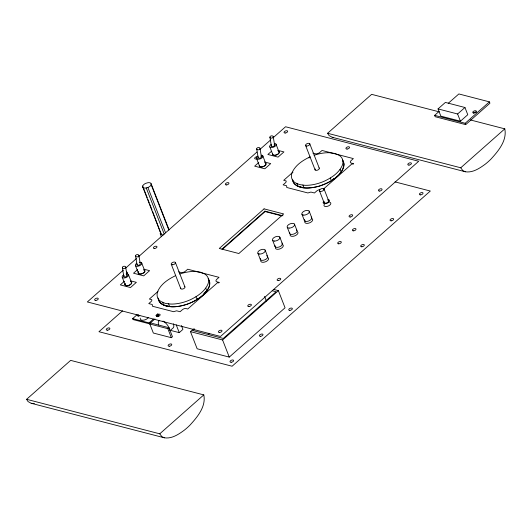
<?xml version="1.0" encoding="UTF-8"?>
<svg xmlns="http://www.w3.org/2000/svg" width="532" height="532" viewBox="0 0 532 532"><rect width="100%" height="100%" fill="white"/><g stroke="black" fill="none" stroke-linecap="round" stroke-linejoin="round"><path stroke-width="0.8" d="M125.705 267.184A1.696 1.15 -9.5 0 1 123.291 268.52A1.696 1.15 -9.5 0 1 123.085 266.539A1.696 1.15 -9.5 0 1 125.705 267.184L127.062 275.762A1.649 0.851 -21.3 0 1 125.964 276.74L125.113 276.979A1.809 0.931 -21.3 0 1 123.896 276.66L123.856 276.188A1.649 0.851 -21.3 0 1 124.242 275.662M138.919 255.5A1.696 1.15 -9.5 0 1 136.505 256.843A1.696 1.15 -9.5 0 1 136.298 254.861A1.696 1.15 -9.5 0 1 138.919 255.5L140.282 264.085A1.649 0.851 -21.3 0 1 139.178 265.056L138.327 265.295A1.809 0.931 -21.3 0 1 137.116 264.983L137.07 264.51A1.649 0.851 -21.3 0 1 137.216 264.244M260.048 148.441A1.696 1.15 -9.5 0 1 257.634 149.778A1.696 1.15 -9.5 0 1 257.428 147.796A1.696 1.15 -9.5 0 1 260.048 148.441L261.405 157.026A1.649 0.851 -21.3 0 1 260.308 157.997L259.456 158.237A1.809 0.931 -21.3 0 1 258.239 157.924L258.2 157.452A1.649 0.851 -21.3 0 1 258.346 157.186M273.262 136.764A1.696 1.15 -9.5 0 1 270.848 138.101A1.696 1.15 -9.5 0 1 270.642 136.119A1.696 1.15 -9.5 0 1 273.262 136.764L274.625 145.342A1.649 0.851 -21.3 0 1 273.521 146.32L272.67 146.559A1.809 0.931 -21.3 0 1 271.46 146.24L271.413 145.775A1.649 0.851 -21.3 0 1 271.559 145.509M152.611 211.51L161.11 234.12A4.515 2.328 -21.3 0 0 163.191 234.991M161.369 236.727L160.212 233.748L161.01 233.043M123.391 270.09L87.348 301.943L220.501 336.457L418.711 161.263L285.558 126.756L273.135 137.735M125.871 267.895L136.438 258.559M138.3 256.909L256.976 152.012M260.088 149.266L270.648 139.936M124.422 281.262L120.312 284.893L130.493 287.533L136.372 282.339L130.885 280.923M137.642 269.578L133.525 273.215L143.707 275.855L149.585 270.662L144.099 269.239M258.765 162.519L254.655 166.15L264.836 168.79L270.708 163.603L264.444 161.981M271.393 151.361L267.869 154.473L278.05 157.113L283.928 151.919L277.657 150.297M122.566 310.841L98.959 331.715L232.105 366.229L430.315 191.035L395.023 181.891M26.6 399.306L70.65 360.377L203.796 394.884C206.25 406.594 197.252 417.168 189.877 425.228A67.504 47.109 -75.5 0 1 184.132 430.308C178.486 434.445 171.696 438.98 164.355 437.796L31.202 403.283L28.05 401.574L26.6 399.306L159.753 433.819L161.868 436.659L164.355 437.796M470.295 119.919L504.788 128.857C507.235 140.561 498.238 151.141 490.87 159.201A67.504 47.109 -75.5 0 1 485.118 164.282C479.472 168.411 472.682 172.947 465.34 171.77L332.194 137.256L329.042 135.54L327.586 133.273L371.635 94.344L439.013 111.806M157.984 291.436L149.366 299.057L151.713 299.662A3.391 1.742 -21.3 0 1 150.982 301.651L148.78 303.599L152.305 304.517L152.405 306.219L173.552 311.699L176.584 310.808L180.109 311.719L182.316 309.777A3.391 1.742 -21.3 0 1 185.395 308.394L187.743 308.999L217.588 282.625L218.765 282.931L219.317 282.445L216.963 281.834A3.391 1.742 -21.3 0 1 216.817 279.28L219.018 277.332L187.69 269.212L185.488 271.16A3.391 1.742 -21.3 0 1 180.933 272.497L178.586 271.885M292.946 172.155L283.709 180.315L286.056 180.927A3.391 1.742 -21.3 0 1 285.325 182.915L283.124 184.863L286.648 185.774L286.748 187.477L307.895 192.956L310.927 192.065L314.452 192.983L316.66 191.035A3.391 1.742 -21.3 0 1 319.739 189.651M308.952 158.004L310.183 156.913M154.952 318.927L149.419 323.815L132.973 319.552L132.621 318.648L136.924 314.851M222.03 249.056L264.943 211.124L282.958 215.793M222.203 249.508L265.116 211.576L281.568 215.839M155.849 315.582L157.685 313.96M132.621 318.648L149.073 322.911L153.382 319.1M156.461 316.38L158.31 314.745M157.405 316.759L158.636 315.675M149.825 324.008L150.928 323.037L168.943 327.705L172.454 336.723L171.357 337.7L153.342 333.032L149.825 324.008L167.839 328.676L171.357 337.7M198.25 298.372L197.033 299.45L195.976 296.743M203.743 293.518L206.795 290.818L205.744 288.111M333.817 178.553L331.376 180.714L330.319 178.007M339.921 173.159L341.138 172.082L340.088 169.375M323.33 189.166L351.931 163.883L353.108 164.189L353.66 163.703L351.306 163.091A3.391 1.742 -21.3 0 1 351.16 160.538L353.361 158.589L322.033 150.47L319.832 152.418A3.391 1.742 -21.3 0 1 315.277 153.755L312.929 153.15M167.839 328.676L168.943 327.705M170.027 330.665L172.78 328.231A7.342 3.658 48.5 0 0 173.346 323.808M169.854 330.206L179.251 332.64L182.922 329.394L181.412 325.531M438.036 108.914L445.377 102.423L464.955 107.497L467.768 114.719L460.433 121.203L440.848 116.129L438.036 108.914L457.613 113.988L460.433 121.203M448.296 103.281L458.857 93.945L489.407 101.865L489.932 103.215L465.706 124.628L435.156 116.708L434.631 115.358L438.98 111.514M273.561 289.395L278.376 290.645L285.059 307.789L229.265 357.098L197.153 348.773L190.469 331.636L193.568 328.896M194.586 328.889L192.724 330.538L207.606 334.395L208.85 333.298M457.613 113.988L464.955 107.497M209.628 333.498L208.384 334.601L223.267 338.458L276.121 291.742L272.211 290.725M434.631 115.358L465.181 123.278L489.407 101.865M190.469 331.636L222.582 339.955L278.376 290.645M159.753 433.819L203.796 394.884M327.586 133.273L460.739 167.786L504.788 128.857M309.717 157.013C302.615 160.451 295.426 165.126 292.101 172.587A27.112 13.965 -21.3 0 0 295.307 182.802L299.569 184.591L305.036 185.322A27.112 13.965 -21.3 0 0 324.66 181.026C331.762 177.588 338.951 172.913 342.276 165.452A27.112 13.965 -21.3 0 0 339.07 155.238L334.808 153.449L329.341 152.717A27.112 13.965 -21.3 0 0 314.119 155.278M175.374 275.756C168.272 279.194 161.083 283.869 157.758 291.323A27.112 13.965 -21.3 0 0 160.963 301.538L165.226 303.333L170.692 304.065A27.112 13.965 -21.3 0 0 190.316 299.762C197.419 296.324 204.607 291.649 207.932 284.194A27.112 13.965 -21.3 0 0 204.727 273.98L200.464 272.185L194.998 271.46A27.112 13.965 -21.3 0 0 179.776 274.013M33.243 403.542L34.361 403.522M332.194 137.256L333.178 137.436M31.202 403.283L32.186 403.462M160.212 233.748L161.063 233.967L142.769 187.058M465.34 171.77L462.853 170.626L460.739 167.786M465.181 123.278L465.706 124.628M309.744 143.74L319.24 168.099M324.028 188.927L328.603 200.65M305.634 145.582L315.13 169.941M319.506 190.948L324.081 202.679M302.914 185.036L303.965 187.743L298.02 186.2L296.962 183.5M309.165 211.138L311.626 217.455M275.988 144.145L278.981 151.82M301.97 214.363L304.43 220.674M269.824 146.912L272.816 154.579M294.482 224.112L296.942 230.429M262.775 155.829L265.767 163.497M287.287 227.337L289.754 233.654M256.61 158.589L259.603 166.257M279.799 237.092L282.259 243.403M264.943 211.124L265.116 211.576M272.603 240.311L275.071 246.629M265.116 250.067L267.576 256.384M257.927 253.292L260.387 259.609M264.557 296.391L266.366 301.026M222.582 339.955L229.265 357.098M151.088 183.673L169.076 229.817M151.141 184.597L168.83 229.97M147.889 187.47L165.578 232.843M175.4 262.482L184.897 286.841M146.24 187.956L164.228 234.1M143.015 186.898L147.218 197.665M147.816 199.201L149.312 203.051M149.918 204.587L152.012 209.974M171.291 264.324L180.794 288.683M168.571 303.779L169.622 306.485L163.676 304.942L162.619 302.236M176.238 324.906L179.251 332.64M141.645 262.888L144.638 270.555M157.858 313.887L158.762 316.208M135.48 265.648L138.473 273.322M149.073 322.911L149.419 323.815M128.431 274.565L131.424 282.233M122.267 277.332L125.259 284.999M274.658 145.09L274.579 144.87A1.809 0.931 -21.3 0 0 274.12 144.584M261.445 156.774L261.365 156.554A1.809 0.931 -21.3 0 0 260.906 156.262M127.101 275.51L127.022 275.29A1.809 0.931 -21.3 0 0 126.842 275.117M342.901 160.677L343.991 164.162C342.522 176.351 329.441 182.596 319.08 186.18C310.834 188.222 299.809 190.084 293.584 182.775L292.494 179.291A27.112 13.965 -21.3 0 0 323.263 184.757A27.112 13.965 -21.3 0 0 342.362 159.913M269.91 137.229L271.38 146.021M256.69 148.907L258.166 157.705M135.567 255.965L137.037 264.763M122.347 267.643L123.823 276.44M131.078 281.894A3.391 1.742 -21.3 0 1 128.864 285.285A3.391 1.742 -21.3 0 1 125.206 284.061M126.084 273.96A3.391 1.742 -21.3 0 1 128.192 276.035A3.391 1.742 -21.3 0 1 123.151 277.897A3.391 1.742 -21.3 0 1 123.65 274.858M473.593 113.01A1.922 0.991 -21.3 0 1 476.413 112.132M208.158 278.695A27.112 13.965 -21.3 0 1 189.884 303.207A27.112 13.965 -21.3 0 1 158.396 298.997M126.35 272.171A1.922 0.991 -21.3 0 1 127.64 272.81A1.922 0.991 -21.3 0 1 126.35 274.166M257.242 158.556A1.922 0.991 -21.3 0 1 254.941 158.795A1.922 0.991 -21.3 0 1 255.333 157.332A1.922 0.991 -21.3 0 1 257.741 156.714M143.906 269.864A3.618 1.862 -21.3 0 1 144.258 272.404A3.618 1.862 -21.3 0 1 139.677 274.093A3.618 1.862 -21.3 0 1 138.526 271.845M130.692 281.541A3.618 1.862 -21.3 0 1 131.045 284.081A3.618 1.862 -21.3 0 1 126.463 285.777A3.618 1.862 -21.3 0 1 125.313 283.529M265.036 162.799A3.618 1.862 -21.3 0 1 263.679 166.476A3.618 1.862 -21.3 0 1 259.337 165.352M278.249 151.121A3.618 1.862 -21.3 0 1 276.893 154.799A3.618 1.862 -21.3 0 1 272.55 153.675M268.062 257.674A4.183 2.155 -21.3 0 1 265.328 261.857A4.183 2.155 -21.3 0 1 260.82 260.348M282.086 244.421A4.183 2.155 -21.3 0 1 280.517 248.67A4.183 2.155 -21.3 0 1 275.503 247.373M297.421 231.719A4.183 2.155 -21.3 0 1 294.695 235.902A4.183 2.155 -21.3 0 1 290.179 234.393M311.446 218.466A4.183 2.155 -21.3 0 1 311.858 221.405A4.183 2.155 -21.3 0 1 306.558 223.36A4.183 2.155 -21.3 0 1 305.228 220.767M329.747 202.293A3.618 1.862 -21.3 0 1 330.099 204.84A3.618 1.862 -21.3 0 1 325.518 206.529A3.618 1.862 -21.3 0 1 324.367 204.281M138.094 315.795A1.922 0.991 -21.3 0 1 138.739 315.223M278.635 151.474A3.391 1.742 -21.3 0 1 276.833 154.699A3.391 1.742 -21.3 0 1 272.677 154.147M274.426 143.494A3.391 1.742 -21.3 0 1 275.443 145.968A3.391 1.742 -21.3 0 1 270.509 147.417A3.391 1.742 -21.3 0 1 271.207 144.438M265.421 163.158A3.391 1.742 -21.3 0 1 263.207 166.543A3.391 1.742 -21.3 0 1 259.55 165.326M261.212 155.171A3.391 1.742 -21.3 0 1 262.229 157.645A3.391 1.742 -21.3 0 1 257.295 159.095A3.391 1.742 -21.3 0 1 257.993 156.115M311.22 217.056A3.957 2.035 -21.3 0 1 308.64 221.013A3.957 2.035 -21.3 0 1 304.37 219.583M266.552 255.726A3.957 2.035 -21.3 0 1 265.069 259.742A3.957 2.035 -21.3 0 1 260.321 258.512M281.854 243.011A3.957 2.035 -21.3 0 1 279.273 246.961A3.957 2.035 -21.3 0 1 275.004 245.538M327.958 200.238A2.487 1.277 -21.3 0 1 328.197 201.987A2.487 1.277 -21.3 0 1 325.052 203.151A2.487 1.277 -21.3 0 1 324.261 201.601M327.858 199.626A3.391 1.742 -21.3 0 1 329.182 201.748A3.391 1.742 -21.3 0 1 324.826 203.703A3.391 1.742 -21.3 0 1 323.503 201.581M319.014 167.873A2.261 1.164 -21.3 0 1 317.258 170.227A2.261 1.164 -21.3 0 1 315.296 168.963M296.537 230.03A3.957 2.035 -21.3 0 1 293.957 233.987A3.957 2.035 -21.3 0 1 289.687 232.564M143.76 269.99A3.391 1.742 -21.3 0 1 144.086 272.377A3.391 1.742 -21.3 0 1 139.796 273.96A3.391 1.742 -21.3 0 1 138.712 271.852M139.298 262.276A3.391 1.742 -21.3 0 1 141.406 264.351A3.391 1.742 -21.3 0 1 136.365 266.213A3.391 1.742 -21.3 0 1 136.864 263.18M208.557 279.413A27.112 13.965 -21.3 0 1 208.99 286.901C205.665 294.356 198.476 299.031 191.367 302.469A27.112 13.965 -21.3 0 1 171.75 306.771L166.283 306.04L162.014 304.244A27.112 13.965 -21.3 0 1 158.15 298.033M184.311 286.462A2.261 1.164 -21.3 0 1 183.467 288.763A2.261 1.164 -21.3 0 1 180.754 288.058M158.755 325.065A7.342 3.658 48.5 0 1 159.321 320.643M162.958 321.062A7.342 3.658 48.5 0 1 169.356 329.175M138.094 316.314A1.696 0.871 -21.3 0 1 138.852 315.296M139.816 315.689A1.696 0.871 -21.3 0 1 137.988 315.802A1.696 0.871 -21.3 0 1 138.18 314.638M148.302 317.651A4.515 2.328 -21.3 0 1 143.002 320.244A4.515 2.328 -21.3 0 1 140.335 318.129M142.749 185.961L142.822 187.204A4.515 2.328 -21.3 0 0 145.954 188.015L148.175 187.364A4.515 2.328 -21.3 0 0 151.108 184.77L151.035 183.52A4.515 2.328 -21.3 0 0 147.903 182.709L145.682 183.36A4.515 2.328 -21.3 0 0 142.749 185.961M264.065 208.87L219.284 248.451L238.861 253.525L283.642 213.944L264.065 208.87M473.906 113.01A1.922 0.991 -21.3 0 0 476.353 111.195A1.922 0.991 -21.3 0 0 473.394 111.374A1.922 0.991 -21.3 0 0 473.906 113.01M95.807 300.42A1.922 0.991 -21.3 0 0 98.254 298.605A1.922 0.991 -21.3 0 0 95.295 298.778A1.922 0.991 -21.3 0 0 95.807 300.42M285.212 133.013A1.922 0.991 -21.3 0 0 287.652 131.198A1.922 0.991 -21.3 0 0 284.7 131.377A1.922 0.991 -21.3 0 0 285.212 133.013M219.563 332.493A1.922 0.991 -21.3 0 0 222.004 330.678A1.922 0.991 -21.3 0 0 219.051 330.857A1.922 0.991 -21.3 0 0 219.563 332.493M248.923 306.538A1.922 0.991 -21.3 0 0 251.37 304.723A1.922 0.991 -21.3 0 0 248.411 304.903A1.922 0.991 -21.3 0 0 248.923 306.538M379.602 191.048A1.922 0.991 -21.3 0 0 382.043 189.232A1.922 0.991 -21.3 0 0 379.083 189.405A1.922 0.991 -21.3 0 0 379.602 191.048M408.962 165.093A1.922 0.991 -21.3 0 0 411.409 163.277A1.922 0.991 -21.3 0 0 408.45 163.457A1.922 0.991 -21.3 0 0 408.962 165.093M226.479 184.923A1.922 0.991 -21.3 0 0 228.926 183.108A1.922 0.991 -21.3 0 0 225.967 183.287A1.922 0.991 -21.3 0 0 226.479 184.923M154.539 248.511A1.922 0.991 -21.3 0 0 156.98 246.695A1.922 0.991 -21.3 0 0 154.027 246.875A1.922 0.991 -21.3 0 0 154.539 248.511M278.289 280.59A1.922 0.991 -21.3 0 0 280.736 278.768A1.922 0.991 -21.3 0 0 277.777 278.948A1.922 0.991 -21.3 0 0 278.289 280.59M350.236 217.003A1.922 0.991 -21.3 0 0 352.676 215.181A1.922 0.991 -21.3 0 0 349.724 215.36A1.922 0.991 -21.3 0 0 350.236 217.003M347.09 149.053A1.922 0.991 -21.3 0 0 349.531 147.238A1.922 0.991 -21.3 0 0 346.571 147.417A1.922 0.991 -21.3 0 0 347.09 149.053M157.685 316.454A1.922 0.991 -21.3 0 0 160.132 314.638A1.922 0.991 -21.3 0 0 157.173 314.818A1.922 0.991 -21.3 0 0 157.685 316.454M391.206 220.82A1.922 0.991 -21.3 0 0 393.647 218.998A1.922 0.991 -21.3 0 0 390.694 219.177A1.922 0.991 -21.3 0 0 391.206 220.82M420.573 194.865A1.922 0.991 -21.3 0 0 423.013 193.05A1.922 0.991 -21.3 0 0 420.054 193.222A1.922 0.991 -21.3 0 0 420.573 194.865M231.167 362.265A1.922 0.991 -21.3 0 0 233.615 360.45A1.922 0.991 -21.3 0 0 230.655 360.63A1.922 0.991 -21.3 0 0 231.167 362.265M260.534 336.31A1.922 0.991 -21.3 0 0 262.974 334.495A1.922 0.991 -21.3 0 0 260.022 334.675A1.922 0.991 -21.3 0 0 260.534 336.31M107.417 330.192A1.922 0.991 -21.3 0 0 109.858 328.37A1.922 0.991 -21.3 0 0 106.905 328.55A1.922 0.991 -21.3 0 0 107.417 330.192M289.9 310.356A1.922 0.991 -21.3 0 0 292.341 308.54A1.922 0.991 -21.3 0 0 289.381 308.72A1.922 0.991 -21.3 0 0 289.9 310.356M361.84 246.768A1.922 0.991 -21.3 0 0 364.287 244.953A1.922 0.991 -21.3 0 0 361.328 245.132A1.922 0.991 -21.3 0 0 361.84 246.768M353.315 230.841A1.922 0.991 -21.3 0 0 356.001 229.146A1.922 0.991 -21.3 0 0 353.215 229.066A1.922 0.991 -21.3 0 0 353.315 230.841M338.638 243.816A1.922 0.991 -21.3 0 0 341.318 242.127A1.922 0.991 -21.3 0 0 338.532 242.04A1.922 0.991 -21.3 0 0 338.638 243.816M169.296 346.226A1.922 0.991 -21.3 0 0 171.736 344.41A1.922 0.991 -21.3 0 0 168.777 344.59A1.922 0.991 -21.3 0 0 169.296 346.226M303.792 215.127A3.957 2.035 -21.3 0 0 309.325 211.643A3.957 2.035 -21.3 0 0 303.586 211.477A3.957 2.035 -21.3 0 0 303.792 215.127M259.749 254.057A3.957 2.035 -21.3 0 0 265.275 250.579A3.957 2.035 -21.3 0 0 259.536 250.406A3.957 2.035 -21.3 0 0 259.749 254.057M274.432 241.082A3.957 2.035 -21.3 0 0 279.958 237.598A3.957 2.035 -21.3 0 0 274.219 237.432A3.957 2.035 -21.3 0 0 274.432 241.082M320.656 191.434A2.487 1.277 -21.3 0 0 324.128 189.246A2.487 1.277 -21.3 0 0 320.523 189.139A2.487 1.277 -21.3 0 0 320.656 191.434M306.678 146.021A2.261 1.164 -21.3 0 0 309.837 144.032A2.261 1.164 -21.3 0 0 306.558 143.933A2.261 1.164 -21.3 0 0 306.678 146.021M289.115 228.102A3.957 2.035 -21.3 0 0 294.642 224.624A3.957 2.035 -21.3 0 0 288.903 224.451A3.957 2.035 -21.3 0 0 289.115 228.102M172.335 264.763A2.261 1.164 -21.3 0 0 175.493 262.768A2.261 1.164 -21.3 0 0 172.215 262.675A2.261 1.164 -21.3 0 0 172.335 264.763"/></g></svg>
